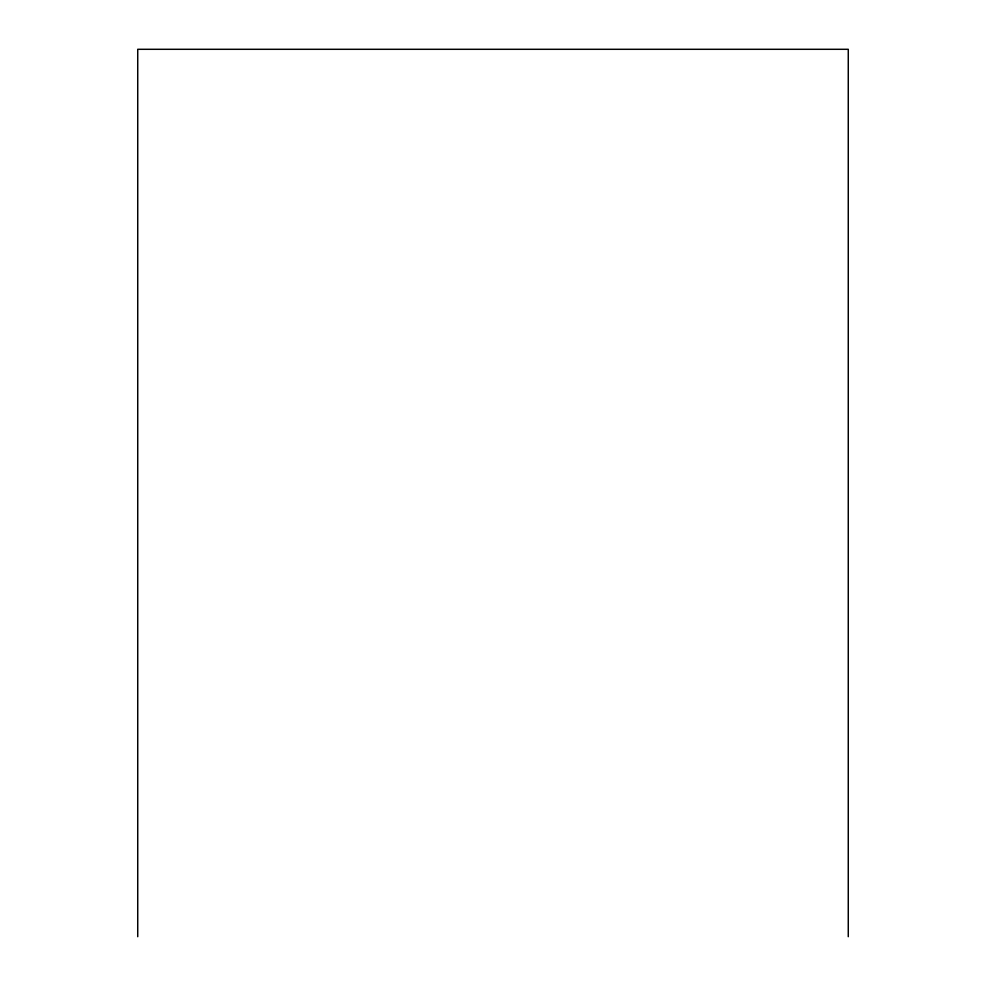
<?xml version="1.0" encoding="UTF-8"?>
<svg xmlns="http://www.w3.org/2000/svg" width="986" height="986" viewBox="0 0 986 986"><rect width="100%" height="100%" fill="white"/><g stroke="black" fill="none" stroke-linecap="round" stroke-linejoin="round"><path stroke-width="1.48" d="M848.268 936.7L848.268 49.3L137.732 49.3L137.732 936.7"/></g></svg>
